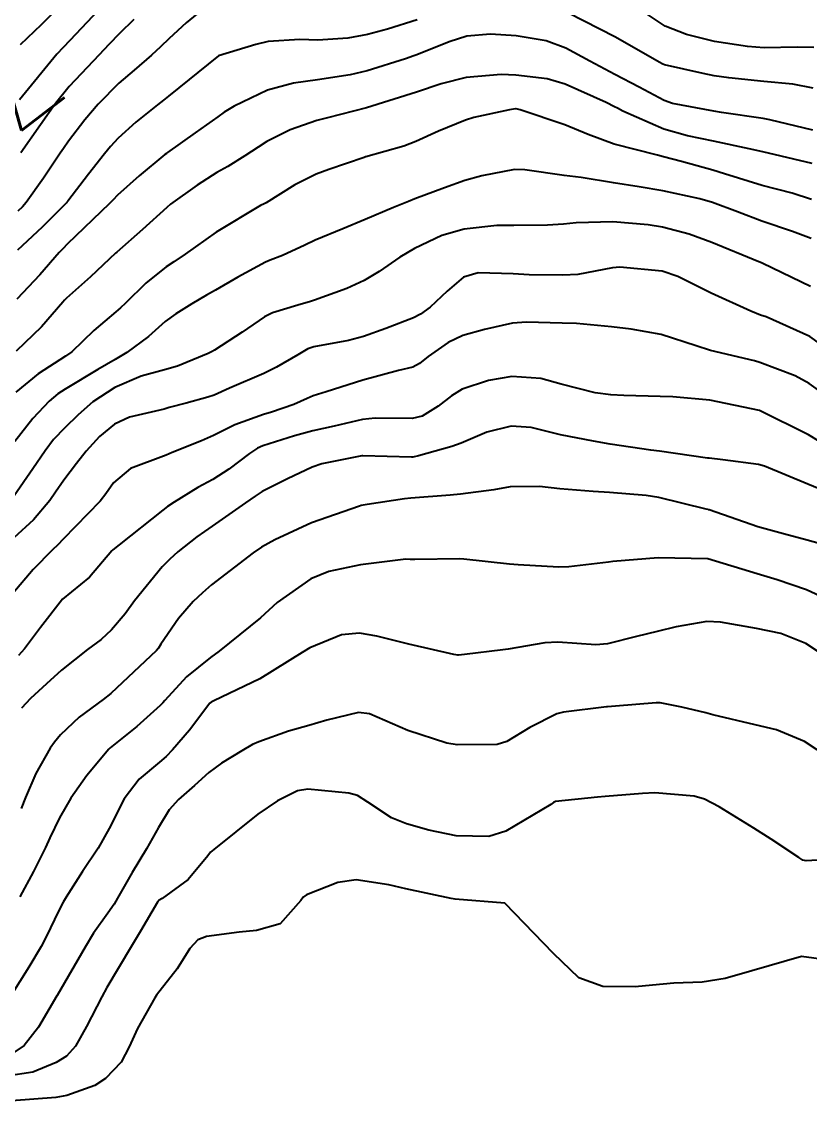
# Model space of a CAD drawing. Header units: metres. Extents: x 318500 to 325275, y 7408834 to 7428799.
# Drawn here: x 322479.61 to 322511.39, y 7422119.05 to 7422163.46 of the extents above; entities that cross this region are included whole.
import ezdxf
from ezdxf.enums import TextEntityAlignment as Align

# ---------------------------------------------------------------- set-up
doc = ezdxf.new("R2010")
doc.units = ezdxf.units.M
doc.header["$MEASUREMENT"] = 0
for name, color, linetype in [('Cotas', 45, 'Continuous'), ('Curvas de Nivel 1m', 11, 'Continuous'), ('Curvas de Nivel 5m', 15, 'Continuous'), ('Vias Primárias', 230, 'Continuous')]:
    doc.layers.add(name, color=color, linetype=linetype)
doc.styles.add('Style-STANDARD', font='STANDARD.shx')

msp = doc.modelspace()

# ---------------------------------------------------------------- linework, layer by layer
at = {"layer": 'Curvas de Nivel 1m', "flags": 128}
for points, elevation in [([(322487.033, 7422164.088), (322486.227, 7422163.423), (322485.54, 7422162.799), (322485.191, 7422162.457), (322484.826, 7422162.117), (322484.13, 7422161.518), (322483.519, 7422160.988), (322482.677, 7422160.142), (322482.14, 7422159.51), (322481.487, 7422158.654), (322481.284, 7422158.362), (322481.151, 7422158.165), (322480.473, 7422157.167), (322479.78, 7422156.177), (322479.627, 7422156), (322479.447, 7422155.836)], 763), ([(322481.199, 7422164.165), (322480.38, 7422163.345), (322479.535, 7422162.537)], 766), ([(322495.554, 7422163.555), (322494.357, 7422163.179), (322493.544, 7422162.958), (322492.749, 7422162.805), (322491.541, 7422162.732), (322490.821, 7422162.757), (322489.539, 7422162.676), (322489.042, 7422162.553), (322487.53, 7422162.099), (322485.514, 7422160.47), (322485.316, 7422160.308), (322485.069, 7422160.114), (322484.201, 7422159.422), (322483.49, 7422158.782), (322483.179, 7422158.44), (322482.938, 7422158.138), (322482.288, 7422157.327), (322481.451, 7422156.232), (322481.421, 7422156.189), (322481.397, 7422156.161), (322480.428, 7422155.182), (322479.431, 7422154.259)], 762), ([(322484.117, 7422163.559), (322483.543, 7422163.002), (322483.115, 7422162.558), (322482.727, 7422162.142), (322481.517, 7422160.857), (322480.955, 7422160.168), (322480.356, 7422159.318), (322479.562, 7422158.189)], 764), ([(322511.52, 7422160.794), (322510.7, 7422160.951), (322509.523, 7422161.062), (322508.12, 7422161.208), (322507.525, 7422161.295), (322507.088, 7422161.379), (322505.529, 7422161.737), (322505.452, 7422161.764), (322505.308, 7422161.843), (322503.545, 7422162.855), (322501.621, 7422163.827)], 762), ([(322511.54, 7422162.438), (322510.868, 7422162.442), (322509.539, 7422162.42), (322508.868, 7422162.468), (322507.543, 7422162.676), (322506.412, 7422162.962), (322505.552, 7422163.29), (322504.702, 7422163.853)], 763), ([(322511.5, 7422159.102), (322509.776, 7422159.516), (322509.507, 7422159.564), (322507.828, 7422159.807), (322507.511, 7422159.86), (322505.848, 7422160.17), (322505.515, 7422160.294), (322504.502, 7422160.838), (322503.525, 7422161.339), (322502.517, 7422161.88), (322501.538, 7422162.407), (322500.747, 7422162.697), (322499.545, 7422162.907), (322498.506, 7422162.975), (322497.544, 7422162.892), (322496.839, 7422162.659), (322495.532, 7422162.131), (322495.413, 7422162.091), (322495.078, 7422161.977), (322493.525, 7422161.489), (322492.844, 7422161.331), (322491.521, 7422161.135), (322490.56, 7422161), (322489.517, 7422160.712), (322488.171, 7422160.07), (322487.763, 7422159.819), (322487.503, 7422159.638), (322486.591, 7422158.996), (322485.481, 7422158.199), (322485.431, 7422158.16), (322485.371, 7422158.111), (322484.333, 7422157.255), (322483.455, 7422156.477), (322483.292, 7422156.293), (322483.143, 7422156.135), (322481.433, 7422154.493), (322481.263, 7422154.331), (322481.106, 7422154.163), (322480.326, 7422153.261), (322479.402, 7422152.281)], 761), ([(322511.458, 7422156.307), (322510.677, 7422156.556), (322509.466, 7422156.872), (322507.943, 7422157.335), (322507.475, 7422157.482), (322506.205, 7422157.829), (322505.483, 7422158.027), (322505.238, 7422158.09), (322503.49, 7422158.54), (322502.45, 7422158.927), (322501.501, 7422159.308), (322499.697, 7422159.917), (322499.546, 7422159.955), (322499.51, 7422159.959), (322499.271, 7422159.924), (322497.839, 7422159.611), (322497.503, 7422159.507), (322496.403, 7422159.054), (322495.49, 7422158.636), (322495.013, 7422158.452), (322493.48, 7422158.022), (322493.465, 7422158.016), (322493.409, 7422158.001), (322491.98, 7422157.515), (322491.469, 7422157.322), (322490.613, 7422156.888), (322489.452, 7422156.17), (322489.372, 7422156.13), (322489.234, 7422156.053), (322487.439, 7422154.978), (322486.194, 7422154.099), (322485.739, 7422153.792), (322485.422, 7422153.586), (322484.598, 7422152.932), (322483.778, 7422152.126), (322483.587, 7422151.937), (322483.395, 7422151.775), (322482.506, 7422151.02), (322481.617, 7422150.156), (322481.368, 7422149.982), (322480.258, 7422149.274), (322479.354, 7422148.532)], 759), ([(322511.44, 7422154.726), (322510.687, 7422155.016), (322509.446, 7422155.424), (322508.47, 7422155.8), (322507.456, 7422156.182), (322506.945, 7422156.331), (322505.462, 7422156.657), (322504.506, 7422156.812), (322503.467, 7422156.975), (322502.168, 7422157.184), (322501.471, 7422157.275), (322499.885, 7422157.503), (322499.474, 7422157.507), (322498.156, 7422157.253), (322497.467, 7422157.073), (322496.644, 7422156.776), (322495.455, 7422156.326), (322495.202, 7422156.225), (322494.597, 7422155.983), (322493.445, 7422155.492), (322492.551, 7422155.123), (322491.436, 7422154.661), (322491.012, 7422154.457), (322490.112, 7422154.043), (322489.621, 7422153.854), (322489.426, 7422153.769), (322488.308, 7422153.175), (322487.409, 7422152.649), (322487.052, 7422152.439), (322486.464, 7422152.094), (322485.809, 7422151.689), (322485.389, 7422151.376), (322484.716, 7422150.774), (322483.842, 7422150.123), (322483.367, 7422149.848), (322482.661, 7422149.439), (322481.355, 7422148.657), (322481.057, 7422148.459), (322480.708, 7422148.166), (322480.046, 7422147.466), (322479.325, 7422146.546)], 758), ([(322511.415, 7422152.791), (322509.492, 7422153.726), (322509.429, 7422153.751), (322509.334, 7422153.791), (322507.438, 7422154.564), (322506.521, 7422154.904), (322505.443, 7422155.185), (322504.869, 7422155.273), (322503.445, 7422155.396), (322501.966, 7422155.363), (322501.444, 7422155.308), (322500.809, 7422155.265), (322499.443, 7422155.258), (322498.766, 7422155.253), (322497.442, 7422155.106), (322496.545, 7422154.852), (322495.434, 7422154.329), (322494.848, 7422153.979), (322494.018, 7422153.394), (322493.415, 7422153.028), (322492.713, 7422152.708), (322491.403, 7422152.235), (322491.248, 7422152.186), (322490.728, 7422152.037), (322489.713, 7422151.729), (322489.393, 7422151.565), (322488.494, 7422150.953), (322487.372, 7422150.229), (322487.281, 7422150.172), (322487.111, 7422150.083), (322485.887, 7422149.573), (322485.363, 7422149.425), (322484.421, 7422149.174), (322483.356, 7422148.724), (322482.467, 7422148.143), (322481.877, 7422147.617), (322481.334, 7422147.089), (322480.875, 7422146.616), (322480.537, 7422146.168), (322480.049, 7422145.433), (322479.292, 7422144.341)], 757), ([(322512.82, 7422149.738), (322511.385, 7422150.78), (322509.62, 7422151.563), (322509.398, 7422151.637), (322509.01, 7422151.794), (322507.411, 7422152.524), (322506.058, 7422153.193), (322505.424, 7422153.411), (322503.721, 7422153.57), (322503.425, 7422153.543), (322502.027, 7422153.278), (322501.42, 7422153.246), (322500.068, 7422153.263), (322499.421, 7422153.297), (322498.013, 7422153.349), (322497.418, 7422153.164), (322496.764, 7422152.602), (322496.075, 7422151.963), (322495.685, 7422151.678), (322495.393, 7422151.527), (322494.28, 7422151.093), (322493.382, 7422150.78), (322492.772, 7422150.617), (322491.375, 7422150.354), (322491.135, 7422150.271), (322490.734, 7422150.036), (322489.876, 7422149.534), (322489.362, 7422149.281), (322487.972, 7422148.687), (322487.353, 7422148.415), (322487.105, 7422148.33), (322486.224, 7422148.091), (322485.539, 7422147.906), (322485.346, 7422147.85), (322483.945, 7422147.517), (322483.337, 7422147.244), (322482.731, 7422146.736), (322482.202, 7422146.147), (322481.812, 7422145.653), (322481.302, 7422144.982), (322480.958, 7422144.501), (322480.737, 7422144.166), (322480.077, 7422143.377), (322479.275, 7422142.647)], 756), ([(322513.105, 7422145.733), (322511.336, 7422146.815), (322509.35, 7422147.79), (322507.354, 7422148.205), (322505.864, 7422148.342), (322505.355, 7422148.357), (322503.888, 7422148.395), (322503.355, 7422148.416), (322502.733, 7422148.499), (322501.36, 7422148.849), (322500.534, 7422149.075), (322499.362, 7422149.157), (322498.423, 7422148.997), (322497.357, 7422148.649), (322496.929, 7422148.379), (322496.397, 7422147.96), (322495.746, 7422147.564), (322495.342, 7422147.468), (322493.855, 7422147.48), (322493.341, 7422147.43), (322492.196, 7422147.158), (322491.334, 7422146.963), (322490.602, 7422146.766), (322489.325, 7422146.359), (322489.108, 7422146.269), (322488.778, 7422146.058), (322487.955, 7422145.426), (322487.304, 7422145.006), (322486.707, 7422144.678), (322485.749, 7422144.095), (322485.474, 7422143.912), (322485.287, 7422143.774), (322483.522, 7422142.375), (322483.27, 7422142.175), (322483.228, 7422142.131), (322482.325, 7422141.073), (322481.24, 7422140.181), (322480.353, 7422139.038), (322479.704, 7422138.175), (322479.473, 7422137.912)], 754), ([(322512.842, 7422144.192), (322511.306, 7422144.821), (322509.559, 7422145.544), (322509.317, 7422145.616), (322507.878, 7422145.804), (322507.321, 7422145.861), (322507.261, 7422145.871), (322505.325, 7422146.151), (322504.977, 7422146.194), (322503.328, 7422146.433), (322502.653, 7422146.554), (322501.334, 7422146.814), (322500.145, 7422147.101), (322499.339, 7422147.16), (322498.357, 7422146.913), (322497.328, 7422146.477), (322496.945, 7422146.334), (322495.603, 7422145.967), (322495.378, 7422145.911), (322495.319, 7422145.908), (322493.357, 7422145.962), (322493.319, 7422145.962), (322491.701, 7422145.638), (322491.312, 7422145.505), (322490.313, 7422145.031), (322489.297, 7422144.517), (322489.011, 7422144.338), (322488.626, 7422144.06), (322487.28, 7422143.125), (322486.667, 7422142.695), (322485.899, 7422142.094), (322485.567, 7422141.795), (322485.261, 7422141.483), (322484.15, 7422140.116), (322483.766, 7422139.588), (322483.222, 7422138.936), (322482.798, 7422138.555), (322482.248, 7422138.144), (322481.201, 7422137.309), (322480.601, 7422136.761), (322479.947, 7422136.172), (322479.583, 7422135.777)], 753), ([(322511.906, 7422142.38), (322511.278, 7422142.557), (322510.324, 7422142.818), (322509.283, 7422143.099), (322507.32, 7422143.779), (322507.29, 7422143.788), (322507.272, 7422143.792), (322507.2, 7422143.811), (322505.297, 7422144.281), (322504.784, 7422144.361), (322503.299, 7422144.483), (322502.649, 7422144.527), (322501.301, 7422144.628), (322500.483, 7422144.722), (322499.302, 7422144.708), (322498.636, 7422144.594), (322497.297, 7422144.417), (322496.875, 7422144.376), (322495.294, 7422144.25), (322495.041, 7422144.227), (322493.534, 7422143.996), (322493.29, 7422143.951), (322493.218, 7422143.929), (322491.282, 7422143.255), (322489.801, 7422142.57), (322489.272, 7422142.276), (322488.936, 7422142.055), (322487.25, 7422140.752), (322486.888, 7422140.441), (322486.518, 7422140.087), (322485.919, 7422139.404), (322485.214, 7422138.365), (322485.111, 7422138.202), (322485.028, 7422138.103), (322483.192, 7422136.377), (322482.88, 7422136.135), (322481.91, 7422135.418), (322481.168, 7422134.704), (322480.919, 7422134.407), (322480.748, 7422134.164), (322480.173, 7422133.141), (322479.755, 7422132.174), (322479.571, 7422131.73)], 752), ([(322513.023, 7422139.733), (322511.252, 7422140.555), (322510.071, 7422140.964), (322509.261, 7422141.199), (322507.27, 7422141.81), (322505.27, 7422141.84), (322503.442, 7422141.693), (322503.267, 7422141.676), (322501.663, 7422141.487), (322501.264, 7422141.476), (322499.615, 7422141.565), (322499.265, 7422141.591), (322497.424, 7422141.791), (322497.268, 7422141.801), (322495.458, 7422141.777), (322495.267, 7422141.786), (322495.086, 7422141.792), (322493.263, 7422141.564), (322491.983, 7422141.289), (322491.255, 7422141.001), (322489.904, 7422140.04), (322489.231, 7422139.432), (322487.556, 7422138.075), (322487.207, 7422137.83), (322486.238, 7422137.051), (322485.364, 7422136.098), (322485.286, 7422136.002), (322485.187, 7422135.895), (322484.242, 7422135.046), (322483.161, 7422134.178), (322483.136, 7422134.154), (322483.108, 7422134.131), (322482.224, 7422133.063), (322481.579, 7422132.153), (322481.122, 7422131.355), (322480.729, 7422130.549), (322480.556, 7422130.166), (322480.078, 7422129.188), (322479.52, 7422128.176)], 751), ([(322512.229, 7422133.744), (322511.17, 7422134.442), (322510.044, 7422134.91), (322509.18, 7422135.114), (322507.478, 7422135.515), (322507.187, 7422135.588), (322506.225, 7422135.824), (322505.355, 7422136.001), (322505.192, 7422136.001), (322503.543, 7422135.865), (322503.218, 7422135.841), (322503.19, 7422135.837), (322501.456, 7422135.617), (322501.185, 7422135.549), (322500.085, 7422134.998), (322499.168, 7422134.443), (322498.769, 7422134.321), (322497.165, 7422134.305), (322496.743, 7422134.37), (322495.174, 7422134.883), (322493.629, 7422135.548), (322493.184, 7422135.603), (322491.9, 7422135.292), (322491.176, 7422135.084), (322490.356, 7422134.848), (322489.166, 7422134.431), (322488.903, 7422134.315), (322488.472, 7422134.06), (322487.657, 7422133.568), (322487.147, 7422133.187), (322486.562, 7422132.662), (322485.926, 7422132.092), (322485.545, 7422131.676), (322485.119, 7422130.968), (322484.634, 7422130.107), (322484.058, 7422129.154), (322483.466, 7422128.124), (322483.324, 7422127.879), (322483.071, 7422127.512), (322482.497, 7422126.7), (322482.158, 7422126.143), (322481.03, 7422124.189), (322481.018, 7422124.172), (322480.271, 7422122.908), (322479.699, 7422122.173), (322479.278, 7422121.895)], 749), ([(322513.11, 7422129.73), (322511.237, 7422129.629), (322511.108, 7422129.656), (322510.936, 7422129.763), (322509.831, 7422130.493), (322509.122, 7422130.946), (322507.729, 7422131.804), (322507.134, 7422132.11), (322506.716, 7422132.237), (322505.138, 7422132.363), (322504.64, 7422132.345), (322503.135, 7422132.218), (322502.821, 7422132.186), (322501.132, 7422132.011), (322501.052, 7422131.971), (322500.943, 7422131.893), (322499.119, 7422130.818), (322498.433, 7422130.611), (322497.117, 7422130.632), (322496.023, 7422130.861), (322495.121, 7422131.115), (322494.506, 7422131.361), (322493.555, 7422131.994), (322493.134, 7422132.258), (322492.791, 7422132.348), (322491.137, 7422132.517), (322490.719, 7422132.443), (322489.916, 7422132.038), (322489.125, 7422131.511), (322487.34, 7422130.077), (322487.218, 7422129.968), (322487.106, 7422129.83), (322486.306, 7422128.874), (322485.256, 7422128.098), (322485.147, 7422128.031), (322485.078, 7422127.954), (322484.389, 7422126.781), (322483.986, 7422126.116), (322483.034, 7422124.512), (322482.827, 7422124.133), (322482.216, 7422122.937), (322481.769, 7422122.148), (322481.404, 7422121.744), (322480.99, 7422121.484), (322480.049, 7422121.104), (322478.981, 7422120.943)], 748), ([(322512.84, 7422125.526), (322511.05, 7422125.76), (322509.044, 7422125.189), (322507.964, 7422124.878), (322507.039, 7422124.733), (322505.897, 7422124.685), (322505.038, 7422124.603), (322504.343, 7422124.541), (322503.037, 7422124.561), (322502.068, 7422124.903), (322501.05, 7422125.89), (322499.08, 7422127.92), (322497.082, 7422128.083), (322496.919, 7422128.105), (322495.088, 7422128.492), (322494.408, 7422128.662), (322493.093, 7422128.857), (322492.354, 7422128.744), (322491.083, 7422128.247), (322490.95, 7422128.154), (322490.858, 7422128.023), (322490.023, 7422127.078), (322489.061, 7422126.816), (322488.37, 7422126.751), (322487.057, 7422126.578), (322486.707, 7422126.431), (322486.381, 7422126.087), (322485.865, 7422125.269), (322485.031, 7422124.209), (322484.96, 7422124.101), (322484.269, 7422122.854), (322483.928, 7422122.116), (322483.612, 7422121.499), (322482.981, 7422120.837), (322482.548, 7422120.565), (322481.415, 7422120.153), (322480.969, 7422120.079), (322479.199, 7422119.946)], 747)]:
    msp.add_lwpolyline(points, dxfattribs=dict(at, elevation=elevation))
at = {"layer": 'Curvas de Nivel 5m', "flags": 128}
for points, elevation in [([(322482.884, 7422164.14), (322482.242, 7422163.457), (322481.538, 7422162.71), (322481.263, 7422162.435), (322481.018, 7422162.168), (322479.511, 7422160.326)], 765), ([(322511.48, 7422157.76), (322509.486, 7422158.22), (322508.942, 7422158.342), (322507.493, 7422158.66), (322506.455, 7422158.866), (322505.5, 7422159.144), (322503.847, 7422159.865), (322503.622, 7422159.98), (322503.512, 7422160.043), (322503.177, 7422160.21), (322501.521, 7422160.952), (322500.786, 7422161.165), (322499.524, 7422161.321), (322498.935, 7422161.339), (322497.523, 7422161.223), (322496.519, 7422160.961), (322495.517, 7422160.629), (322493.51, 7422160), (322491.93, 7422159.597), (322491.502, 7422159.483), (322490.421, 7422159.116), (322489.489, 7422158.643), (322489.13, 7422158.411), (322488.602, 7422158.063), (322487.909, 7422157.638), (322487.47, 7422157.385), (322486.677, 7422156.877), (322485.604, 7422156.108), (322485.449, 7422155.977), (322484.474, 7422155.085), (322483.43, 7422154.175), (322483.381, 7422154.131), (322482.377, 7422153.184), (322481.402, 7422152.326), (322481.319, 7422152.243), (322481.251, 7422152.161), (322480.389, 7422151.166), (322479.37, 7422150.18)], 760), ([(322512.017, 7422148.411), (322511.361, 7422148.883), (322510.791, 7422149.195), (322509.369, 7422149.729), (322509.15, 7422149.792), (322507.376, 7422150.209), (322506.796, 7422150.401), (322505.385, 7422150.859), (322504.18, 7422151.066), (322503.39, 7422151.17), (322501.97, 7422151.306), (322501.391, 7422151.316), (322499.955, 7422151.348), (322499.391, 7422151.312), (322498.264, 7422151.059), (322497.383, 7422150.813), (322496.797, 7422150.537), (322495.987, 7422149.964), (322495.647, 7422149.688), (322495.366, 7422149.533), (322494.788, 7422149.403), (322493.36, 7422149.014), (322491.874, 7422148.541), (322491.353, 7422148.375), (322491.109, 7422148.276), (322490.571, 7422148.038), (322489.667, 7422147.725), (322489.344, 7422147.623), (322488.196, 7422147.208), (322487.331, 7422146.787), (322486.846, 7422146.566), (322485.659, 7422146.097), (322485.426, 7422145.991), (322485.318, 7422145.95), (322483.982, 7422145.448), (322483.301, 7422144.87), (322482.996, 7422144.433), (322482.756, 7422144.138), (322481.274, 7422142.596), (322481.059, 7422142.375), (322480.839, 7422142.164), (322480.056, 7422141.374), (322479.243, 7422140.411)], 755), ([(322512.206, 7422137.745), (322511.22, 7422138.396), (322510.213, 7422138.788), (322509.228, 7422139.001), (322507.784, 7422139.252), (322507.232, 7422139.273), (322505.997, 7422139.06), (322505.225, 7422138.871), (322504.397, 7422138.678), (322503.218, 7422138.383), (322502.751, 7422138.341), (322501.218, 7422138.438), (322500.703, 7422138.412), (322499.214, 7422138.162), (322499.006, 7422138.131), (322497.452, 7422137.946), (322497.21, 7422137.921), (322497.183, 7422137.924), (322497.032, 7422137.952), (322495.216, 7422138.364), (322493.918, 7422138.687), (322493.222, 7422138.803), (322492.493, 7422138.735), (322491.213, 7422138.219), (322490.911, 7422138.024), (322489.199, 7422136.959), (322487.351, 7422136.078), (322487.241, 7422136.027), (322487.188, 7422135.979), (322486.362, 7422134.898), (322485.683, 7422134.095), (322485.422, 7422133.831), (322485.153, 7422133.61), (322484.335, 7422132.919), (322483.733, 7422132.121), (322483.118, 7422130.927), (322482.68, 7422130.136), (322482.051, 7422129.19), (322481.39, 7422128.155), (322481.274, 7422127.96), (322481.071, 7422127.568), (322480.613, 7422126.608), (322480.38, 7422126.167), (322479.88, 7422125.333), (322479.159, 7422124.179)], 750)]:
    msp.add_lwpolyline(points, dxfattribs=dict(at, elevation=elevation))
at = {"layer": 'Vias Primárias'}
for points in [[(323715.644, 7420145.548, 0), (323709.04, 7420132.939)], [(323831.088, 7420001.787, 0), (323833.844, 7420008.443, 0.220888)]]:
    msp.add_lwpolyline(points, format="xyb", dxfattribs=at)

# ---------------------------------------------------------------- texts
at = {"layer": 'Cotas', "style": 'Style-STANDARD'}
msp.add_text('765', height=4, rotation=217.464, dxfattribs=at).set_placement((322476.764, 7422159.44, 765), align=Align.MIDDLE_CENTER)

doc.saveas('drawing.dxf')
